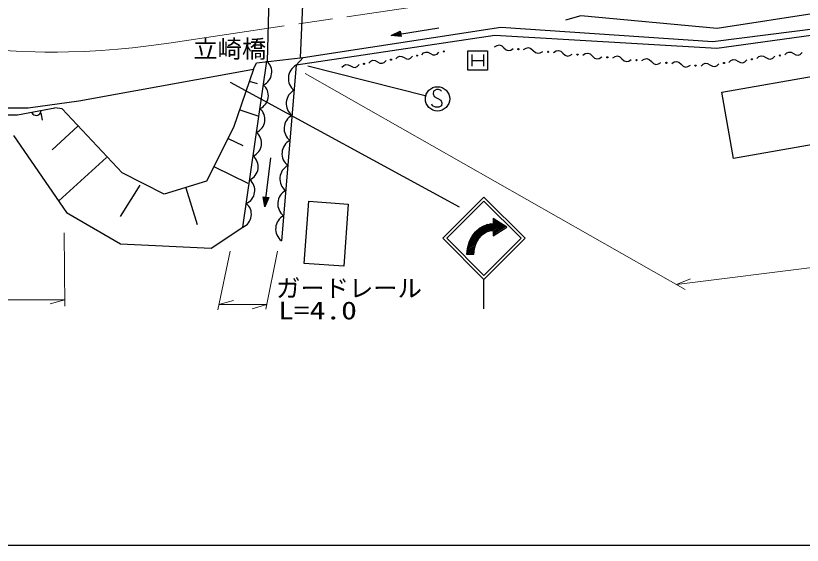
# Model space of a CAD drawing. Units: millimetres, scale not verified. Extents: x 40000 to 680000, y 20000 to 380000.
# Drawn here: x 172863 to 253748, y 205000 to 259420 of the extents above; entities that cross this region are included whole.
import ezdxf
from ezdxf.enums import TextEntityAlignment as Align

# ---------------------------------------------------------------- set-up
doc = ezdxf.new("R2010")
doc.units = ezdxf.units.MM
doc.header["$LTSCALE"] = 1000
doc.linetypes.add('CHAIN', pattern=[18.5, 12, -1.5, 3.5, -1.5])
for name, color, linetype, lineweight in [('M-BGD', 7, 'Continuous', 25), ('M-BGD-EXST', 7, 'Continuous', 25), ('M-BMK', 2, 'CHAIN', 13), ('M-BMK-SRVR', 3, 'Continuous', 25), ('M-STR-HTXT', 7, 'Continuous', 13), ('M-STR-STR1', 1, 'Continuous', 25), ('M-STR-STRC', 7, 'Continuous', 25), ('M-TTL-BAND', 7, 'Continuous', 25)]:
    doc.layers.add(name, color=color, linetype=linetype, lineweight=lineweight)
doc.styles.add('ＭＳ ゴシック', font='')
doc.styles.get('ＭＳ ゴシック').set_extended_font_data('MS Gothic')

msp = doc.modelspace()

# ---------------------------------------------------------------- linework, layer by layer
at = {"layer": 'M-BGD'}
for p, q in [((202421, 255127), (222750, 258234)), ((211455, 257404), (216379, 258187)), ((222750, 258234), (244567, 256776)), ((244567, 256776), (260438, 258793)), ((260018, 258150), (244961, 256047)), ((222142, 257395), (201708, 254333)), ((211455, 257404), (212399, 257837)), ((212487, 257284), (211455, 257404)), ((211732, 257448), (212372, 257752)), ((212435, 257357), (211732, 257448)), ((211890, 257473), (212345, 257667)), ((212383, 257430), (211890, 257473)), ((212127, 257510), (212318, 257581)), ((212330, 257502), (212127, 257510)), ((212318, 257581), (212330, 257502)), ((212345, 257667), (212383, 257430)), ((212372, 257752), (212435, 257357)), ((212399, 257837), (212487, 257284)), ((244961, 256047), (222142, 257395)), ((222361, 256378), (222605, 256415)), ((222605, 256415), (222839, 256333)), ((214615, 255403), (214811, 255603)), ((214811, 255603), (215023, 255693)), ((215023, 255693), (215253, 255672)), ((215253, 255672), (215501, 255541)), ((216190, 255479), (216386, 255679)), ((222105, 256221), (222361, 256378)), ((222839, 256333), (223061, 256132)), ((223061, 256132), (223283, 255930)), ((223283, 255930), (223517, 255848)), ((223517, 255848), (223761, 255886)), ((223761, 255886), (224017, 256042)), ((225092, 255942), (225356, 256104)), ((225356, 256104), (225609, 256143)), ((225609, 256143), (225850, 256058)), ((225850, 256058), (226080, 255850)), ((226080, 255850), (226310, 255642)), ((226310, 255642), (226551, 255557)), ((226804, 255596), (227068, 255758)), ((228179, 255654), (228435, 255811)), ((228435, 255811), (228679, 255849)), ((228679, 255849), (228912, 255767)), ((228912, 255767), (229135, 255565)), ((251960, 255403), (252160, 255600)), ((252160, 255600), (252374, 255685)), ((252374, 255685), (252604, 255660)), ((252604, 255660), (252848, 255523)), ((253537, 255446), (253736, 255643)), ((197611, 254577), (202421, 255127)), ((209377, 254754), (209589, 254844)), ((209589, 254844), (209819, 254823)), ((209819, 254823), (210067, 254692)), ((210756, 254629), (210952, 254830)), ((211948, 254986), (212136, 255179)), ((212136, 255179), (212341, 255266)), ((212341, 255266), (212563, 255246)), ((212563, 255246), (212801, 255119)), ((212801, 255119), (213040, 254992)), ((213040, 254992), (213262, 254972)), ((213262, 254972), (213467, 255059)), ((213467, 255059), (213655, 255252)), ((215501, 255541), (215748, 255409)), ((215748, 255409), (215978, 255389)), ((215978, 255389), (216190, 255479)), ((226551, 255557), (226804, 255596)), ((229135, 255565), (229357, 255364)), ((229357, 255364), (229590, 255282)), ((229590, 255282), (229835, 255319)), ((229835, 255319), (230091, 255476)), ((231166, 255376), (231430, 255538)), ((231430, 255538), (231683, 255577)), ((231683, 255577), (231924, 255492)), ((231924, 255492), (232154, 255284)), ((232154, 255284), (232383, 255076)), ((232383, 255076), (232624, 254991)), ((232624, 254991), (232877, 255030)), ((232877, 255030), (233141, 255192)), ((234253, 255088), (234508, 255245)), ((234508, 255245), (234753, 255283)), ((234753, 255283), (234986, 255201)), ((234986, 255201), (235208, 254999)), ((235208, 254999), (235431, 254798)), ((235431, 254798), (235664, 254716)), ((235909, 254753), (236164, 254910)), ((237240, 254810), (237504, 254972)), ((237504, 254972), (237756, 255011)), ((237756, 255011), (237998, 254926)), ((237998, 254926), (238227, 254718)), ((246212, 254629), (246419, 254832)), ((246419, 254832), (246641, 254920)), ((246641, 254920), (246879, 254894)), ((246879, 254894), (247132, 254753)), ((247845, 254673), (248051, 254877)), ((249086, 255016), (249293, 255219)), ((249293, 255219), (249515, 255308)), ((249515, 255308), (249753, 255281)), ((249753, 255281), (250006, 255140)), ((250006, 255140), (250259, 254999)), ((250259, 254999), (250497, 254972)), ((250497, 254972), (250719, 255061)), ((250719, 255061), (250925, 255264)), ((252848, 255523), (253093, 255387)), ((253093, 255387), (253322, 255361)), ((253322, 255361), (253537, 255446)), ((196229, 237693), (198671, 254754)), ((197329, 253917), (197611, 254577)), ((201708, 254333), (200185, 236291)), ((206415, 254121), (206610, 254322)), ((206610, 254322), (206823, 254412)), ((206823, 254412), (207053, 254391)), ((207053, 254391), (207300, 254259)), ((207300, 254259), (207547, 254128)), ((207547, 254128), (207777, 254107)), ((207777, 254107), (207990, 254197)), ((207990, 254197), (208185, 254398)), ((209181, 254553), (209377, 254754)), ((210067, 254692), (210314, 254560)), ((210314, 254560), (210544, 254540)), ((210544, 254540), (210756, 254629)), ((235664, 254716), (235909, 254753)), ((238227, 254718), (238457, 254509)), ((238457, 254509), (238698, 254425)), ((238698, 254425), (238951, 254463)), ((238951, 254463), (239215, 254626)), ((240326, 254522), (240582, 254679)), ((240582, 254679), (240826, 254716)), ((240826, 254716), (241060, 254634)), ((241060, 254634), (241282, 254433)), ((241282, 254433), (241504, 254231)), ((241504, 254231), (241738, 254149)), ((241738, 254149), (241982, 254187)), ((241982, 254187), (242238, 254344)), ((243338, 254241), (243545, 254445)), ((243545, 254445), (243767, 254533)), ((243767, 254533), (244005, 254507)), ((244005, 254507), (244258, 254365)), ((244258, 254365), (244511, 254224)), ((244511, 254224), (244749, 254197)), ((244749, 254197), (244971, 254286)), ((244971, 254286), (245177, 254489)), ((247132, 254753), (247385, 254611)), ((247385, 254611), (247623, 254585)), ((247623, 254585), (247845, 254673)), ((179343, 250678), (197329, 253917)), ((197329, 253917), (195243, 247945)), ((245491, 251575), (258075, 253777)), ((196877, 252711), (197703, 252441)), ((246685, 244756), (245491, 251575)), ((170727, 249949), (174132, 249952)), ((173047, 249225), (176896, 249967)), ((174132, 249952), (179343, 250678)), ((177630, 249851), (176896, 249967)), ((169463, 249262), (173047, 249225)), ((174481, 249501), (174543, 249391)), ((174543, 249391), (174621, 249304)), ((174621, 249304), (174738, 249225)), ((174738, 249225), (174847, 249185)), ((174847, 249185), (174973, 249168)), ((174973, 249168), (175130, 249199)), ((175130, 249199), (175240, 249261)), ((175240, 249261), (175327, 249339)), ((175327, 249339), (175406, 249456)), ((175406, 249456), (175446, 249565)), ((175436, 249426), (175572, 248680)), ((175446, 249565), (175463, 249691)), ((183814, 243288), (177630, 249851)), ((195910, 249746), (197775, 249138)), ((179259, 248066), (176597, 245645)), ((195243, 247945), (192498, 242425)), ((172645, 247110), (178089, 239205)), ((194716, 246802), (196225, 246070)), ((259269, 246959), (246685, 244756)), ((182189, 244843), (177308, 240405)), ((198472, 239791), (199105, 244810)), ((193297, 243879), (196715, 242219)), ((188113, 241080), (183814, 243288)), ((185613, 242004), (183589, 238774)), ((192498, 242425), (188113, 241080)), ((190357, 241719), (191537, 237950)), ((198472, 239791), (198319, 240818)), ((198319, 240818), (198875, 240748)), ((198507, 240069), (198393, 240768)), ((198393, 240768), (198790, 240718)), ((198527, 240227), (198468, 240718)), ((198468, 240718), (198706, 240688)), ((198875, 240748), (198472, 239791)), ((198790, 240718), (198507, 240069)), ((198706, 240688), (198527, 240227)), ((198557, 240465), (198542, 240669)), ((198542, 240669), (198621, 240659)), ((198621, 240659), (198557, 240465)), ((202532, 233967), (202991, 240354)), ((202991, 240354), (207064, 240061)), ((207064, 240061), (206606, 233674)), ((178089, 239205), (183647, 235962)), ((192964, 235543), (196229, 237693)), ((183647, 235962), (192964, 235543)), ((206606, 233674), (202532, 233967))]:
    msp.add_line(p, q, dxfattribs=at)
for centre, radius in [((216884, 255757), 56), ((224555, 255992), 60), ((227623, 255706), 62), ((211450, 254908), 56), ((214135, 255328), 54), ((230628, 255426), 60), ((233697, 255140), 62), ((236702, 254860), 60), ((248569, 254946), 58), ((251443, 255334), 58), ((208683, 254476), 56), ((239771, 254574), 62), ((242776, 254294), 60), ((245695, 254559), 58)]:
    msp.add_circle(centre, radius, dxfattribs=at)
for centre, radius, start, end in [((197750, 253642), 1444, 293.35493, 50.35024), ((202441, 252973), 1545, 118.32397, 232.02451), ((197401, 251205), 1444, 293.35493, 50.35024), ((202223, 250396), 1545, 118.32397, 232.02451), ((197052, 248767), 1444, 293.35493, 50.35024), ((202006, 247818), 1545, 118.32397, 232.02451), ((196703, 246330), 1444, 293.35493, 50.35024), ((201788, 245241), 1545, 118.32397, 232.02451), ((196354, 243893), 1444, 293.35493, 50.35024), ((201570, 242664), 1545, 118.32397, 232.02451), ((196005, 241455), 1444, 293.35493, 50.35024), ((201353, 240086), 1545, 118.32397, 232.02451), ((195656, 239018), 1444, 293.35493, 50.35024), ((201135, 237509), 1545, 118.32397, 232.02451)]:
    msp.add_arc(centre, radius, start, end, dxfattribs=at)
at = {"layer": 'M-BGD-EXST'}
for p, q in [((202895, 254270), (215101, 251174)), ((215839, 251678), (215789, 251378)), ((216139, 251828), (215839, 251678)), ((216339, 251828), (216139, 251828)), ((216539, 251778), (216339, 251828)), ((216639, 251678), (216539, 251778)), ((215789, 251378), (215889, 251128)), ((215889, 251128), (216589, 250728)), ((215739, 250178), (215639, 250328)), ((216039, 250028), (215739, 250178)), ((216389, 250028), (216039, 250028)), ((216639, 250178), (216389, 250028)), ((216589, 250728), (216689, 250478)), ((216689, 250478), (216639, 250178))]:
    msp.add_line(p, q, dxfattribs=at)
msp.add_circle((216239, 250878), 1250, dxfattribs=at)
at = {"layer": 'M-BMK'}
for p, q in [((188614, 256610), (249343, 265595)), ((186794, 256359), (188614, 256610)), ((170905, 255883), (172902, 255763)), ((172902, 255763), (174848, 255696)), ((174848, 255696), (175863, 255681)), ((175863, 255681), (177150, 255680)), ((177150, 255680), (178299, 255698)), ((178299, 255698), (179893, 255751)), ((179893, 255751), (181640, 255846)), ((181640, 255846), (183356, 255978)), ((183356, 255978), (184857, 256126)), ((184857, 256126), (186794, 256359))]:
    msp.add_line(p, q, dxfattribs=at)
at = {"layer": 'M-BMK-SRVR'}
for p, q in [((219371, 253826), (219371, 255826)), ((219371, 255826), (221371, 255826)), ((221371, 255826), (221371, 253826)), ((219771, 255426), (219771, 254226)), ((219771, 254826), (220971, 254826)), ((220971, 255426), (220971, 254226)), ((221371, 253826), (219371, 253826))]:
    msp.add_line(p, q, dxfattribs=at)
at = {"layer": 'M-STR-HTXT'}
for p, q in [((202611, 253482), (241714, 231283)), ((240820, 231791), (337879, 244126)), ((177911, 229586), (177858, 237092)), ((193644, 229180), (194912, 235239)), ((198576, 229250), (199773, 235239)), ((240820, 231791), (242255, 232397)), ((177906, 230224), (168280, 230210)), ((177906, 230224), (176407, 229802)), ((193759, 229729), (195259, 230149)), ((193759, 229729), (198671, 229729)), ((198671, 229729), (197171, 229309))]:
    msp.add_line(p, q, dxfattribs=at)
at = {"layer": 'M-STR-STR1'}
for p, q in [((202519, 264169), (202125, 255093)), ((198928, 263558), (198722, 254704)), ((202421, 255127), (201708, 254333))]:
    msp.add_line(p, q, dxfattribs=at)
at = {"layer": 'M-STR-STRC'}
for p, q in [((259926, 260438), (244995, 258108)), ((230990, 259395), (229397, 258958)), ((244995, 258108), (230990, 259395)), ((194906, 252607), (218476, 239771)), ((216773, 236545), (221015, 240788)), ((221015, 240363), (217197, 236545)), ((221015, 240788), (225258, 236545)), ((224834, 236545), (221015, 240363)), ((222644, 238159), (219489, 236130)), ((222524, 238236), (219580, 236344)), ((222404, 238313), (219687, 236567)), ((221710, 238022), (219832, 236814)), ((221376, 237962), (220060, 237116)), ((222764, 238082), (221503, 237271)), ((222885, 238004), (221839, 237332)), ((223365, 237695), (221965, 238595)), ((221965, 238595), (221965, 238045)), ((222043, 238545), (221965, 238495)), ((222163, 238468), (221965, 238341)), ((222284, 238391), (221965, 238186)), ((223005, 237927), (221965, 237259)), ((223125, 237850), (221965, 237104)), ((223245, 237772), (221965, 236950)), ((221965, 236795), (223365, 237695)), ((221965, 237345), (221965, 236795)), ((221015, 232302), (216773, 236545)), ((217197, 236545), (221015, 232727)), ((220403, 236409), (219369, 235744)), ((220625, 236706), (219422, 235933)), ((225258, 236545), (221015, 232302)), ((221015, 232727), (224834, 236545)), ((220005, 235380), (219266, 234905)), ((220039, 235557), (219268, 235061)), ((220094, 235747), (219276, 235221)), ((220161, 235944), (219301, 235391)), ((220252, 236157), (219329, 235564)), ((219965, 234895), (219265, 234895)), ((219978, 235208), (219491, 234895)), ((219971, 235050), (219731, 234895)), ((221015, 229302), (221015, 232302))]:
    msp.add_line(p, q, dxfattribs=at)
for points in [[(219265, 234895), (219314, 235492), (219528, 236250), (219792, 236763), (220134, 237210), (220543, 237572), (221003, 237838), (221376, 237962), (221710, 238022), (221965, 238045)], [(219965, 234895), (220025, 235489), (220201, 236048), (220481, 236538), (220851, 236929), (221287, 237200), (221763, 237333), (221965, 237345)]]:
    msp.add_lwpolyline(points, dxfattribs=at)
at = {"layer": 'M-TTL-BAND'}
msp.add_line((40000, 205000), (579000, 205000), dxfattribs=at)

# ---------------------------------------------------------------- texts
at = {"layer": 'M-STR-HTXT', "style": 'ＭＳ ゴシック'}
msp.add_text('ガードレール', height=1833, dxfattribs=at).set_placement((199633, 229956), align=Align.BOTTOM_LEFT)
at = {"layer": 'M-STR-HTXT', "style": 'ＭＳ ゴシック', "width": 1.3}
msp.add_text('L=4.0', height=1833, dxfattribs=at).set_placement((199844, 227667), align=Align.BOTTOM_LEFT)
at = {"layer": 'M-STR-STR1', "style": 'ＭＳ ゴシック'}
msp.add_text('立崎橋', height=1833, dxfattribs=at).set_placement((191131, 254543), align=Align.BOTTOM_LEFT)

doc.saveas('drawing.dxf')
